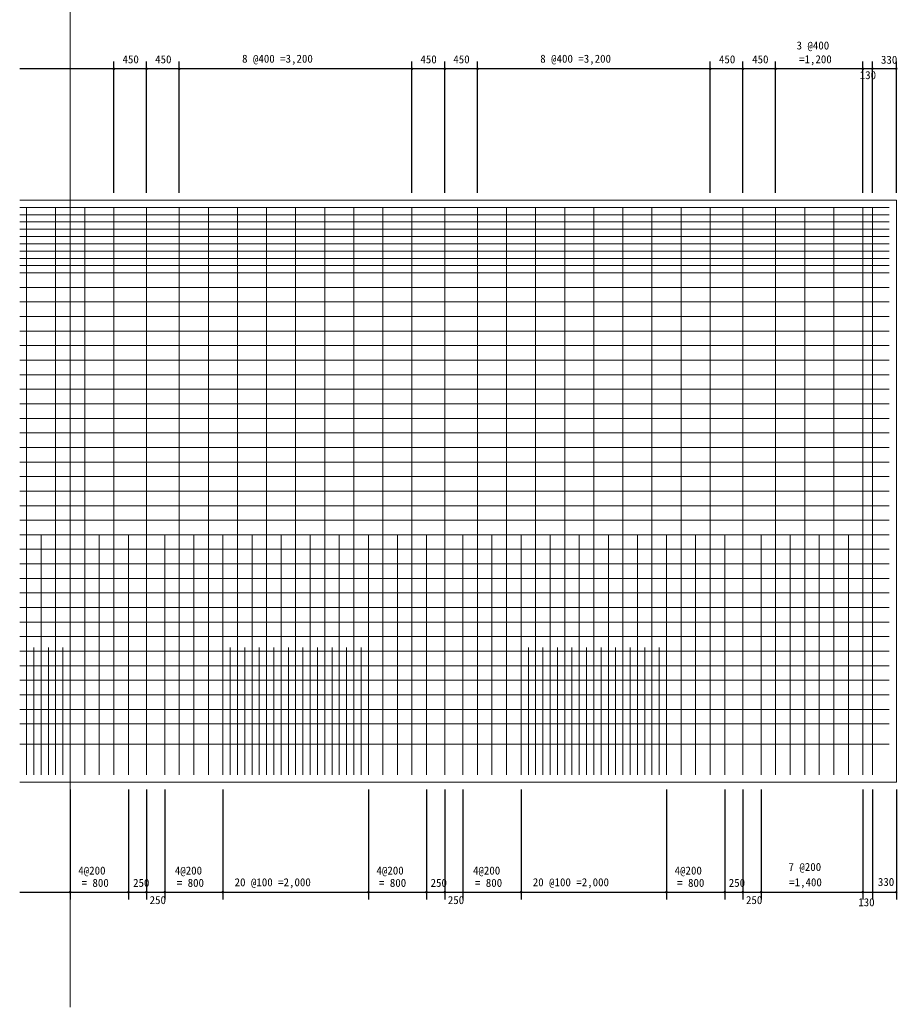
# Model space of a CAD drawing. Units: millimetres, scale not verified. Extents: x -11334 to 13223, y -12615 to 14536.
# Drawn here: x 1157 to 13223, y -12615 to 961 of the extents above; entities that cross this region are included whole.
import ezdxf
from ezdxf.enums import TextEntityAlignment as Align

# ---------------------------------------------------------------- set-up
doc = ezdxf.new("R2010")
doc.units = ezdxf.units.MM
doc.header["$LTSCALE"] = 50
doc.header["$PDMODE"] = 32
doc.header["$PDSIZE"] = 25
for name, color, linetype, lineweight in [('0-1_DEFPOINTS', 7, 'Continuous', 18), ('0-2_TE', 7, 'Continuous', 18), ('0-4_TE2', 7, 'Continuous', 18), ('0-5_TE3', 7, 'Continuous', 18), ('1-0', 1, 'Continuous', 18)]:
    doc.layers.add(name, color=color, linetype=linetype, lineweight=lineweight)
doc.layers.add('0-3_1', color=7, linetype='Continuous')
doc.styles.add('ＭＳ ゴシック', font='')
doc.styles.get('ＭＳ ゴシック').set_extended_font_data('MS Gothic')

msp = doc.modelspace()

# ---------------------------------------------------------------- linework, layer by layer
at = {"layer": '0-1_DEFPOINTS', "color": 134}
msp.add_line((1850.65, -12615), (1850.65, 14536.47), dxfattribs=at)
at = {"layer": '0-1_DEFPOINTS'}
for p in [(2450.65, 287.26), (2900.65, 287.26), (3350.65, 287.26), (6550.65, 287.26), (7000.65, 287.26), (7450.65, 287.26), (10650.65, 287.26), (11100.65, 287.26), (11550.65, 287.26), (12750.65, 287.26), (12880.65, 287.26), (13210.65, 287.26), (1850.65, -11034.47), (2650.65, -11034.47), (2900.65, -11034.47), (3150.65, -11034.47), (3950.65, -11034.47), (5950.65, -11034.47), (6750.65, -11034.47), (7000.65, -11034.47), (8050.65, -11034.47), (10050.65, -11034.47), (10850.65, -11034.47), (11100.65, -11034.47), (11350.65, -11034.47), (12750.65, -11034.47), (13210.65, -11034.47)]:
    msp.add_point(p, dxfattribs=at)
at = {"layer": '0-2_TE'}
for p, q in [((1157.01, -1619.51), (13110.65, -1619.51)), ((1250.65, -1619.51), (1250.65, -9419.51)), ((1650.65, -1619.51), (1650.65, -9419.51)), ((2050.65, -1619.51), (2050.65, -9419.51)), ((2450.65, -1619.51), (2450.65, -9419.51)), ((2900.65, -1619.51), (2900.65, -9419.51)), ((3350.65, -1619.51), (3350.65, -9419.51)), ((3750.65, -1619.51), (3750.65, -9419.51)), ((4150.65, -1619.51), (4150.65, -9419.51)), ((4550.65, -1619.51), (4550.65, -9419.51)), ((4950.65, -1619.51), (4950.65, -9419.51)), ((5350.65, -1619.51), (5350.65, -9419.51)), ((5750.65, -1619.51), (5750.65, -9419.51)), ((6150.65, -1619.51), (6150.65, -9419.51)), ((6550.65, -1619.51), (6550.65, -9419.51)), ((7000.65, -1619.51), (7000.65, -9419.51)), ((7450.65, -1619.51), (7450.65, -9419.51)), ((7850.65, -1619.51), (7850.65, -9419.51)), ((8250.65, -1619.51), (8250.65, -9419.51)), ((8650.65, -1619.51), (8650.65, -9419.51)), ((9050.65, -1619.51), (9050.65, -9419.51)), ((9450.65, -1619.51), (9450.65, -9419.51)), ((9850.65, -1619.51), (9850.65, -9419.51)), ((10250.65, -1619.51), (10250.65, -9419.51)), ((10650.65, -1619.51), (10650.65, -9419.51)), ((11100.65, -1619.51), (11100.65, -9419.51)), ((11550.65, -1619.51), (11550.65, -9419.51)), ((11950.65, -1619.51), (11950.65, -9419.51)), ((12350.65, -1619.51), (12350.65, -9419.51)), ((12750.65, -1619.51), (12750.65, -9419.51)), ((12880.65, -1619.51), (12880.65, -9419.51)), ((1157.01, -1719.51), (13110.65, -1719.51)), ((1157.01, -1819.51), (13110.65, -1819.51)), ((1157.01, -1919.51), (13110.65, -1919.51)), ((1157.01, -2019.51), (13110.65, -2019.51)), ((1157.01, -2119.51), (13110.65, -2119.51)), ((1157.01, -2219.51), (13110.65, -2219.51)), ((1157.01, -2319.51), (13110.65, -2319.51)), ((1157.01, -2419.51), (13110.65, -2419.51)), ((1157.01, -2519.51), (13110.65, -2519.51)), ((1157.01, -2719.51), (13110.65, -2719.51)), ((1157.01, -2919.51), (13110.65, -2919.51)), ((1157.01, -3119.51), (13110.65, -3119.51)), ((1157.01, -3319.51), (13110.65, -3319.51)), ((1157.01, -3519.51), (13110.65, -3519.51)), ((1157.01, -3719.51), (13110.65, -3719.51)), ((1157.01, -3919.51), (13110.65, -3919.51)), ((1157.01, -4119.51), (13110.65, -4119.51)), ((1157.01, -4319.51), (13110.65, -4319.51)), ((1157.01, -4519.51), (13110.65, -4519.51)), ((1157.01, -4719.51), (13110.65, -4719.51)), ((1157.01, -4919.51), (13110.65, -4919.51)), ((1157.01, -5119.51), (13110.65, -5119.51)), ((1157.01, -5319.51), (13110.65, -5319.51)), ((1157.01, -5519.51), (13110.65, -5519.51)), ((1157.01, -5719.51), (13110.65, -5719.51)), ((1157.01, -5919.51), (13110.65, -5919.51)), ((1157.01, -6119.51), (13110.65, -6119.51)), ((1157.01, -6319.51), (13110.65, -6319.51)), ((1157.01, -6519.51), (13110.65, -6519.51)), ((1157.01, -6719.51), (13110.65, -6719.51)), ((1157.01, -6919.51), (13110.65, -6919.51)), ((1157.01, -7119.51), (13110.65, -7119.51)), ((1157.01, -7319.51), (13110.65, -7319.51)), ((1157.01, -7519.51), (13110.65, -7519.51)), ((1157.01, -7719.51), (13110.65, -7719.51)), ((1157.01, -7919.51), (13110.65, -7919.51)), ((1157.01, -8119.51), (13110.65, -8119.51)), ((1157.01, -8319.51), (13110.65, -8319.51)), ((1157.01, -8519.51), (13110.65, -8519.51)), ((1157.01, -8719.51), (13110.65, -8719.51)), ((1157.01, -8999.51), (13110.65, -8999.51))]:
    msp.add_line(p, q, dxfattribs=at)
at = {"layer": '0-3_1'}
for p, q in [((13210.65, 287.26), (1157.01, 287.26)), ((2450.65, -1419.51), (2450.65, 387.26)), ((2900.65, -1419.51), (2900.65, 387.26)), ((3350.65, -1419.51), (3350.65, 387.26)), ((6550.65, -1419.51), (6550.65, 387.26)), ((7000.65, -1419.51), (7000.65, 387.26)), ((7450.65, -1419.51), (7450.65, 387.26)), ((10650.65, -1419.51), (10650.65, 387.26)), ((11100.65, -1419.51), (11100.65, 387.26)), ((11550.65, -1419.51), (11550.65, 387.26)), ((12750.65, -1419.51), (12750.65, 387.26)), ((12880.65, -1419.51), (12880.65, 387.26)), ((13210.65, -1419.51), (13210.65, 387.26)), ((1850.65, -9619.51), (1850.65, -11134.47)), ((2650.65, -9619.51), (2650.65, -11134.47)), ((2900.65, -9619.51), (2900.65, -11134.47)), ((3150.65, -9619.51), (3150.65, -11134.47)), ((3950.65, -9619.51), (3950.65, -11134.47)), ((5950.65, -9619.51), (5950.65, -11134.47)), ((6750.65, -9619.51), (6750.65, -11134.47)), ((7000.65, -9619.51), (7000.65, -11134.47)), ((7250.65, -9619.51), (7250.65, -11134.47)), ((8050.65, -9619.51), (8050.65, -11134.47)), ((10050.65, -9619.51), (10050.65, -11134.47)), ((10850.65, -9619.51), (10850.65, -11134.47)), ((11100.65, -9619.51), (11100.65, -11134.47)), ((11350.65, -9619.51), (11350.65, -11134.47)), ((12750.65, -9619.51), (12750.65, -11134.47)), ((12880.65, -9619.51), (12880.65, -11134.47)), ((13210.65, -9619.51), (13210.65, -11134.47)), ((1157.01, -11034.47), (13210.65, -11034.47))]:
    msp.add_line(p, q, dxfattribs=at)
at = {"layer": '0-4_TE2'}
for p, q in [((1450.65, -6119.51), (1450.65, -9419.51)), ((1850.65, -6119.51), (1850.65, -9419.51)), ((2250.65, -6119.51), (2250.65, -9419.51)), ((2650.65, -6119.51), (2650.65, -9419.51)), ((3150.65, -6119.51), (3150.65, -9419.51)), ((3550.65, -6119.51), (3550.65, -9419.51)), ((3950.65, -6119.51), (3950.65, -9419.51)), ((4350.65, -6119.51), (4350.65, -9419.51)), ((4750.65, -6119.51), (4750.65, -9419.51)), ((5150.65, -6119.51), (5150.65, -9419.51)), ((5550.65, -6119.51), (5550.65, -9419.51)), ((5950.65, -6119.51), (5950.65, -9419.51)), ((6350.65, -6119.51), (6350.65, -9419.51)), ((6750.65, -6119.51), (6750.65, -9419.51)), ((7250.65, -6119.51), (7250.65, -9419.51)), ((7650.65, -6119.51), (7650.65, -9419.51)), ((8050.65, -6119.51), (8050.65, -9419.51)), ((8450.65, -6119.51), (8450.65, -9419.51)), ((8850.65, -6119.51), (8850.65, -9419.51)), ((9250.65, -6119.51), (9250.65, -9419.51)), ((9650.65, -6119.51), (9650.65, -9419.51)), ((10050.65, -6119.51), (10050.65, -9419.51)), ((10450.65, -6119.51), (10450.65, -9419.51)), ((10850.65, -6119.51), (10850.65, -9419.51)), ((11350.65, -6119.51), (11350.65, -9419.51)), ((11750.65, -6119.51), (11750.65, -9419.51)), ((12150.65, -6119.51), (12150.65, -9419.51)), ((12550.65, -6119.51), (12550.65, -9419.51))]:
    msp.add_line(p, q, dxfattribs=at)
at = {"layer": '0-5_TE3'}
for p, q in [((1350.65, -7669.51), (1350.65, -9419.51)), ((1550.65, -7669.51), (1550.65, -9419.51)), ((1750.65, -7669.51), (1750.65, -9419.51)), ((4050.65, -7669.51), (4050.65, -9419.51)), ((4250.65, -7669.51), (4250.65, -9419.51)), ((4450.65, -7669.51), (4450.65, -9419.51)), ((4650.65, -7669.51), (4650.65, -9419.51)), ((4850.65, -7669.51), (4850.65, -9419.51)), ((5050.65, -7669.51), (5050.65, -9419.51)), ((5250.65, -7669.51), (5250.65, -9419.51)), ((5450.65, -7669.51), (5450.65, -9419.51)), ((5650.65, -7669.51), (5650.65, -9419.51)), ((5850.65, -7669.51), (5850.65, -9419.51)), ((8150.65, -7669.51), (8150.65, -9419.51)), ((8350.65, -7669.51), (8350.65, -9419.51)), ((8550.65, -7669.51), (8550.65, -9419.51)), ((8750.65, -7669.51), (8750.65, -9419.51)), ((8950.65, -7669.51), (8950.65, -9419.51)), ((9150.65, -7669.51), (9150.65, -9419.51)), ((9350.65, -7669.51), (9350.65, -9419.51)), ((9550.65, -7669.51), (9550.65, -9419.51)), ((9750.65, -7669.51), (9750.65, -9419.51)), ((9950.65, -7669.51), (9950.65, -9419.51))]:
    msp.add_line(p, q, dxfattribs=at)
at = {"layer": '1-0'}
for p, q in [((1157.01, -1519.51), (13210.65, -1519.51)), ((13210.65, -9519.51), (13210.65, -1519.51)), ((13210.65, -9519.51), (1157.01, -9519.51))]:
    msp.add_line(p, q, dxfattribs=at)

# ---------------------------------------------------------------- texts
at = {"layer": '0-3_1', "style": 'ＭＳ ゴシック'}
for s, height, p in [('3 @400', 110, (11838.48, 518.93)), ('450', 110, (2570.09, 328.93)), ('450', 110, (3018.82, 328.93)), ('8 @400 =3,200', 110, (4214.12, 337.26)), ('450', 110, (6666.41, 328.93)), ('450', 110, (7118.82, 328.93)), ('8 @400 =3,200', 110, (8314.12, 337.26)), ('450', 110, (10771.66, 328.93)), ('450', 110, (11227.86, 328.93)), ('=1,200', 110, (11873.26, 329.79)), ('330', 110, (12999.2, 322.92)), ('130', 110, (12707.74, 111.58)), ('4@200', 110, (1962.28, -10823.66)), ('4@200', 110, (3289.72, -10823.66)), ('4@200', 110, (6062.28, -10823.66)), ('4@200', 110, (7389.72, -10823.66)), ('4@200', 110, (10162.28, -10823.66)), ('7 @200', 110, (11727.86, -10774.31)), ('= 800', 110, (2007, -10992.81)), ('250', 110, (2715.58, -10992.81)), ('= 800', 110, (3316.15, -10992.81)), ('20 @100 =2,000', 110, (4111.62, -10984.47)), ('= 800', 110, (6096.55, -10992.81)), ('250', 110, (6806.44, -10992.81)), ('= 800', 110, (7416.15, -10992.81)), ('20 @100 =2,000', 110, (8211.62, -10984.47)), ('= 800', 110, (10196.55, -10992.81)), ('250', 110, (10906.44, -10992.81)), ('=1,400', 110, (11737.14, -10984.47)), ('330', 110, (12957.01, -10980.52)), ('250', 110, (2943.26, -11229.49)), ('B', 0.132, (6996.42, -11034.56)), ('250', 110, (7043.26, -11229.49)), ('250', 110, (11143.26, -11229.49)), ('130', 110, (12687.37, -11259.17))]:
    msp.add_text(s, height=height, dxfattribs=at).set_placement(p, align=Align.BOTTOM_LEFT)

doc.saveas('drawing.dxf')
